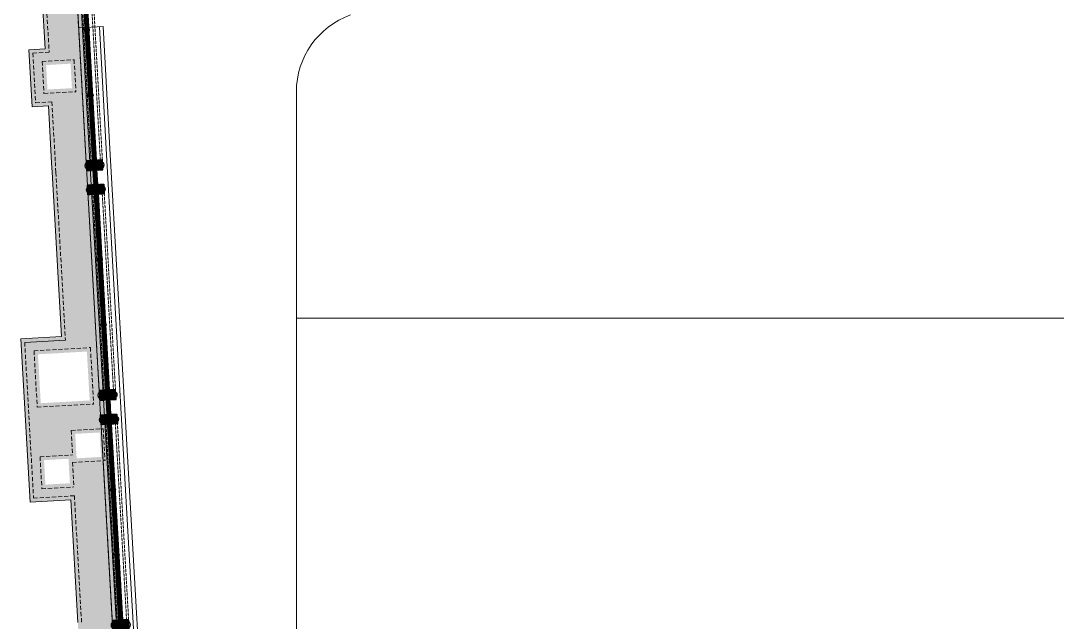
# Model space of a CAD drawing. Header units: metres. Extents: x 5205117 to 5948571, y 646915 to 1143748.
# Drawn here: x 5214137 to 5277608, y 809159 to 845983 of the extents above; entities that cross this region are included whole.
import ezdxf

# ---------------------------------------------------------------- set-up
doc = ezdxf.new("R2010")
doc.units = ezdxf.units.M
doc.header["$MEASUREMENT"] = 0
for name, pattern in [('CENTER', [2, 1.25, -0.25, 0.25, -0.25]), ('CONTINOUS', [0]), ('DASHED', [0.75, 0.5, -0.25]), ('HIDDEN', [0.375, 0.25, -0.125])]:
    doc.linetypes.add(name, pattern=pattern)
doc.layers.get('0').update_dxf_attribs({"color": 1, "linetype": 'DASHED', "lineweight": 30})
for name, color, linetype, lineweight in [('A-Center line', 1, 'CENTER', 9), ('A-Column', 191, 'CONTINOUS', 30), ('A-Dimension', 135, 'Continuous', 13), ('A-Dotted', 43, 'DASHED', 5), ('A-Plot', 7, 'CONTINOUS', 5), ('A-Wall', 34, 'Continuous', 30), ('H-Hatch', 250, 'Continuous', 0), ('H-R.C.C. hatch', 190, 'Continuous', 5), ('H-Wall hatch', 33, 'Continuous', 0), ('L-Elevation 1', 63, 'Continuous', 13), ('P-Utility pipes', 230, 'DASHED', 5), ('PLOT', 7, 'Continuous', 5), ('road', 7, 'Continuous', 9)]:
    doc.layers.add(name, color=color, linetype=linetype, lineweight=lineweight)

# ---------------------------------------------------------------- blocks, each defined once
blk = doc.blocks.new('A$Cde208810')
at = {"layer": 'H-Hatch', "ltscale": 100}
h = blk.add_hatch(dxfattribs=at)
h.set_pattern_fill('AR-B88', color=256, scale=0.025, angle=3)
h.set_pattern_definition([(3, (31.7895, 0), (-0.0104672, 0.1997259), []), (93, (31.78949, 0), (-0.11033014, 0.19449231), [0.2, -0.2])])
h.paths.add_polyline_path([(31.789, 1.25), (32.389, 1.25), (32.39, 1.639), (33.288, 1.69), (33.31, 1.305), (33.909, 1.339), (33.887, 1.724), (45.869, 2.399), (45.89, 2.014), (46.489, 2.048), (46.468, 2.431), (47.348, 2.482), (47.37, 2.097), (47.969, 2.131), (47.947, 2.516), (59.927, 3.201), (59.949, 2.816), (60.548, 2.85), (60.526, 3.234), (61.425, 3.285), (61.447, 2.901), (62.046, 2.935), (62.024, 3.319), (74.004, 4.004), (74.026, 3.62), (74.625, 3.654), (74.599, 4.039), (75.498, 4.09), (75.519, 3.706), (76.118, 3.74), (76.097, 4.125), (88.077, 4.809), (88.099, 4.425), (88.698, 4.459), (88.679, 4.79), (89.579, 4.799), (89.583, 4.414), (90.183, 4.421), (90.179, 4.806), (98.06, 4.887), (98.085, 2.387), (87.618, 2.279), (74.742, 1.543), (74.147, 1.508), (66.624, 1.078), (66.764, -1.418), (56.812, -1.987), (56.672, 0.51), (46.005, -0.098), (42.522, -0.294), (42.579, -1.292), (39.084, -1.489), (39.028, -0.491), (31.789, -0.899)])
h.paths.add_polyline_path([(40.026, -0.435), (39.942, 1.063), (41.44, 1.147), (41.524, -0.35)], flags=16)
h.paths.add_polyline_path([(64.1, 1.435), (62.602, 1.349), (62.518, 2.848), (64.015, 2.932)], flags=16)
h.paths.add_polyline_path([(64.212, -0.562), (64.128, 0.936), (65.625, 1.021), (65.71, -0.477)], flags=16)
h.paths.add_polyline_path([(57.564, 2.063), (60.559, 2.234), (60.728, -0.761), (57.732, -0.932)], flags=16)
blk = doc.blocks.new('A$C8b444fc9')
at = {"layer": 'H-R.C.C. hatch', "ltscale": 100}
h = blk.add_hatch(dxfattribs=at)
h.set_pattern_fill('ANSI31', color=256, scale=40)
h.set_pattern_definition([(45, (-9287.4356, -18922.714), (-3.5355339, 3.5355339), [])])
h.paths.add_polyline_path([(9385, 0), (9615, 0), (9615, 230), (9385, 230)])
h.paths.add_polyline_path([(5385, 0), (5615, 0), (5615, 230), (5385, 230)])
h.paths.add_polyline_path([(13500, 315), (14100, 315), (14100, 615), (13500, 615)])
h.paths.add_polyline_path([(13500, -385), (14100, -385), (14100, -85), (13500, -85)])
h.paths.add_polyline_path([(1499, -385), (900, -385), (900, -85), (1499, -85)])
h.paths.add_polyline_path([(1499, 315), (900, 315), (900, 615), (1499, 615)])
at = {"layer": 'H-Wall hatch', "ltscale": 5}
h = blk.add_hatch(dxfattribs=at)
h.set_pattern_fill('ANSI32', color=256, scale=200)
h.set_pattern_definition([(45, (-269.08, 46.73), (-53.033, 53.033), []), (45, (-233.72, 46.73), (-53.033, 53.033), [])])
h.paths.add_polyline_path([(1499, 315), (900, 315), (900, -85), (1499, -85)])
h.paths.add_polyline_path([(14100, 315), (13500, 315), (13500, -85), (14100, -85)])
h.paths.add_polyline_path([(900, 230), (0, 230), (0, 0), (900, 0)])
h.paths.add_polyline_path([(5385, 230), (1500, 230), (1500, 0), (5385, 0)])
h.paths.add_polyline_path([(9385, 230), (5615, 230), (5615, 0), (9385, 0)])
h.paths.add_polyline_path([(13500, 230), (9615, 230), (9615, 0), (13500, 0)])
at = {"layer": 'A-Column', "ltscale": 5}
for points in [[(1499, 315), (900, 315), (900, 615), (1499, 615)], [(5385, 0), (5615, 0), (5615, 230), (5385, 230)], [(9385, 0), (9615, 0), (9615, 230), (9385, 230)], [(13500, 315), (14100, 315), (14100, 615), (13500, 615)], [(1499, -385), (900, -385), (900, -85), (1499, -85)], [(13500, -385), (14100, -385), (14100, -85), (13500, -85)]]:
    blk.add_lwpolyline(points, close=True, dxfattribs=at)
for centre, radius in [((1200, 465), 225), ((13800, 465), 225), ((5500, 115), 150), ((9500, 115), 150), ((1200, -235), 225), ((13800, -235), 225)]:
    blk.add_circle(centre, radius, dxfattribs=at)
at = {"layer": 'A-Dotted', "ltscale": 3}
for p, q in [((1500, 615), (13500, 615)), ((1500, 490), (13500, 490)), ((1500, -85), (13500, -85)), ((1500, -385), (13500, -385))]:
    blk.add_line(p, q, dxfattribs=at)
at = {"layer": 'A-Wall', "ltscale": 5}
for p, q in [((0, 230), (900, 230)), ((0, 0), (900, 0)), ((900, 315), (900, -85)), ((1499, 315), (1499, -85)), ((1500, 230), (13500, 230)), ((1500, 0), (13500, 0)), ((13500, 315), (13500, -85)), ((14100, 315), (14100, -85))]:
    blk.add_line(p, q, dxfattribs=at)
at = {"layer": 'P-Utility pipes', "linetype": 'HIDDEN', "ltscale": 5}
for points in [[(1449, 70), (1525, 70), (1525, 95), (1449, 95)], [(1525, 255), (1525, 70), (1550, 70), (1550, 255)]]:
    blk.add_lwpolyline(points, close=True, dxfattribs=at)
at = {"layer": 'P-Utility pipes', "linetype": 'CONTINOUS', "lineweight": 30, "ltscale": 5}
for radius in [12.5, 11.5]:
    blk.add_circle((1449, 82), radius, dxfattribs=at)
blk = doc.blocks.new('A$Cb7e7ea2b')
at = {"layer": 'A-Center line', "ltscale": 5}
for p, rotation in [((28137, 1648), 3.271437821051259), ((14060, 844), 3.271437821051259), ((1, 53), 3.224303916509015)]:
    blk.add_blockref('A$C8b444fc9', p, dxfattribs=dict(at, rotation=rotation))
blk = doc.blocks.new('A$C05E960FA')
at = {"layer": 'A-Column', "ltscale": 5}
blk.add_blockref('A$Cb7e7ea2b', (0, 335), dxfattribs=at)
blk = doc.blocks.new('A$C201b412b')
at = {"layer": 'A-Dotted', "ltscale": 0.5}
for p, q in [((62.275, 3.663), (64.232, 3.775)), ((62.395, 1.707, 31.138), (62.285, 3.664, 31.138)), ((64.354, 1.779, 31.138), (64.242, 3.775, 31.138)), ((57.321, 2.879), (60.776, 3.077)), ((57.516, -0.575), (57.321, 2.879)), ((60.97, -0.378), (60.776, 3.077)), ((39.699, 1.88), (41.656, 1.99)), ((41.767, 0.033), (41.656, 1.99)), ((66.392, 1.895, -0.134), (74.134, 2.338)), ((39.81, -0.077), (39.699, 1.88)), ((46.594, 0.765), (56.866, 1.352)), ((62.395, 1.707, 31.138), (63.893, 1.792, 31.138)), ((64.005, -0.205, 31.138), (63.893, 1.792, 31.138)), ((64.354, 1.779, 31.138), (65.852, 1.864, 31.138)), ((65.962, -0.093, 31.138), (65.852, 1.864, 31.138)), ((66.532, -0.601, -0.134), (66.392, 1.895, -0.134)), ((42.28, 0.523), (45.994, 0.732)), ((46.594, 0.765), (45.994, 0.732)), ((32.019, -0.055), (39.245, 0.352)), ((39.301, -0.647), (39.245, 0.352)), ((39.81, -0.077), (41.767, 0.033)), ((42.336, -0.476), (42.28, 0.523)), ((39.301, -0.647), (42.336, -0.476)), ((57.007, -1.145), (66.522, -0.601)), ((57.516, -0.575), (60.97, -0.378)), ((64.005, -0.205, 31.138), (65.962, -0.093, 31.138))]:
    blk.add_line(p, q, dxfattribs=at)
at = {"layer": 'L-Elevation 1', "ltscale": 5}
for p, q in [((66.634, 1.678, -0.134), (74.147, 2.108)), ((57.007, -1.145), (56.866, 1.352)), ((66.775, -0.818, -0.134), (66.634, 1.678, -0.134)), ((46.592, 0.534), (56.65, 1.109)), ((56.79, -1.388), (56.65, 1.109)), ((31.789, -0.299), (39.028, 0.109)), ((39.084, -0.889), (39.028, 0.109)), ((42.522, 0.306), (46.009, 0.502)), ((42.579, -0.692), (42.522, 0.306)), ((46.604, 0.535), (46.005, 0.502)), ((39.084, -0.889), (42.579, -0.692)), ((56.79, -1.388), (66.775, -0.817))]:
    blk.add_line(p, q, dxfattribs=at)

msp = doc.modelspace()

# ---------------------------------------------------------------- linework, layer by layer
at = {"layer": 'A-Plot'}
for points in [[(5215349.6, 886240.5), (5216581.5, 864439.1), (5217482.9, 849093.7), (5217654.6, 846170.8), (5218100.7, 838056), (5219498.2, 813573), (5220518.9, 795797.7), (5220640.3, 784025.1), (5220755.2, 772875.6), (5220918, 724074.4), (5220960.6, 711310.8), (5221048.3, 683090.2), (5257501.6, 683655.8), (5282600.6, 684008.3), (5324334.4, 684747.3), (5344064.7, 678980.1), (5360560.3, 674158.4)], [(5215595.1, 885972.1), (5216811.1, 864452.3), (5217712.5, 849107.2), (5217884.3, 846183.8), (5218330.3, 838068.8), (5219727.9, 813586.1), (5220748.8, 795805.5), (5220870.3, 784027.5), (5220985.2, 772877.1), (5221148, 724075.1), (5221190.6, 711311.6), (5221277.6, 683323.8), (5257498.2, 683885.8), (5282596.9, 684238.3), (5324365.3, 684977.8), (5344129.2, 679200.9), (5360616, 674381.8)]]:
    msp.add_lwpolyline(points, dxfattribs=at)
at = {"layer": 'PLOT', "ltscale": 0.5}
msp.add_line((5279205.8, 827774.3), (5231017.9, 827774.3), dxfattribs=at)
at = {"layer": 'road', "ltscale": 0.5}
msp.add_line((5231017.9, 841631.3), (5231017.9, 698774.3), dxfattribs=at)
for points in [[(5370464.8, 673645.1), (5360922.2, 675619.3), (5344484.5, 680424.1), (5324535, 686255.3), (5282575.7, 685512.3), (5257478.4, 685159.9), (5227604.4, 684696.3, -0.417852), (5222526.8, 689680.2), (5222459.5, 711320), (5222417, 724083.6), (5222254.2, 772890), (5222139.2, 784044.8), (5222017.4, 795852.6), (5220994.8, 813662.7), (5219597.3, 838144.1), (5219185.8, 845630.7), (5217688, 845548.4)], [(5218956.1, 845618.1), (5219367.6, 838131.2), (5220765.1, 813649.6), (5221787.5, 795844.9), (5221909.2, 784042.4), (5222024.2, 772888.5), (5222187, 724082.8), (5222229.5, 711319.2), (5222296.8, 689679.5, 0.417852), (5227607.9, 684466.3), (5257481.8, 684929.9), (5282579.4, 685282.4), (5324504.1, 686024.7), (5344419.9, 680203.3), (5360866.6, 675396), (5370464.8, 673410.2)]]:
    msp.add_lwpolyline(points, format="xyb", dxfattribs=at)
msp.add_arc((5236017.9, 841631.3), 5000, 109.848096, 180, dxfattribs=at)

# ---------------------------------------------------------------- block references
at = {"ltscale": 5, "rotation": 270}
msp.add_blockref('A$C05E960FA', (5217375.7, 850905.6), dxfattribs=at)
at = {"layer": 'A-Dimension', "ltscale": 5, "xscale": 1000, "yscale": 1000, "zscale": 1000, "rotation": 270}
for name, p in [('A$C201b412b', (5215525.1, 883294.8)), ('A$Cde208810', (5216125.1, 883294.8))]:
    msp.add_blockref(name, p, dxfattribs=at)

doc.saveas('drawing.dxf')
